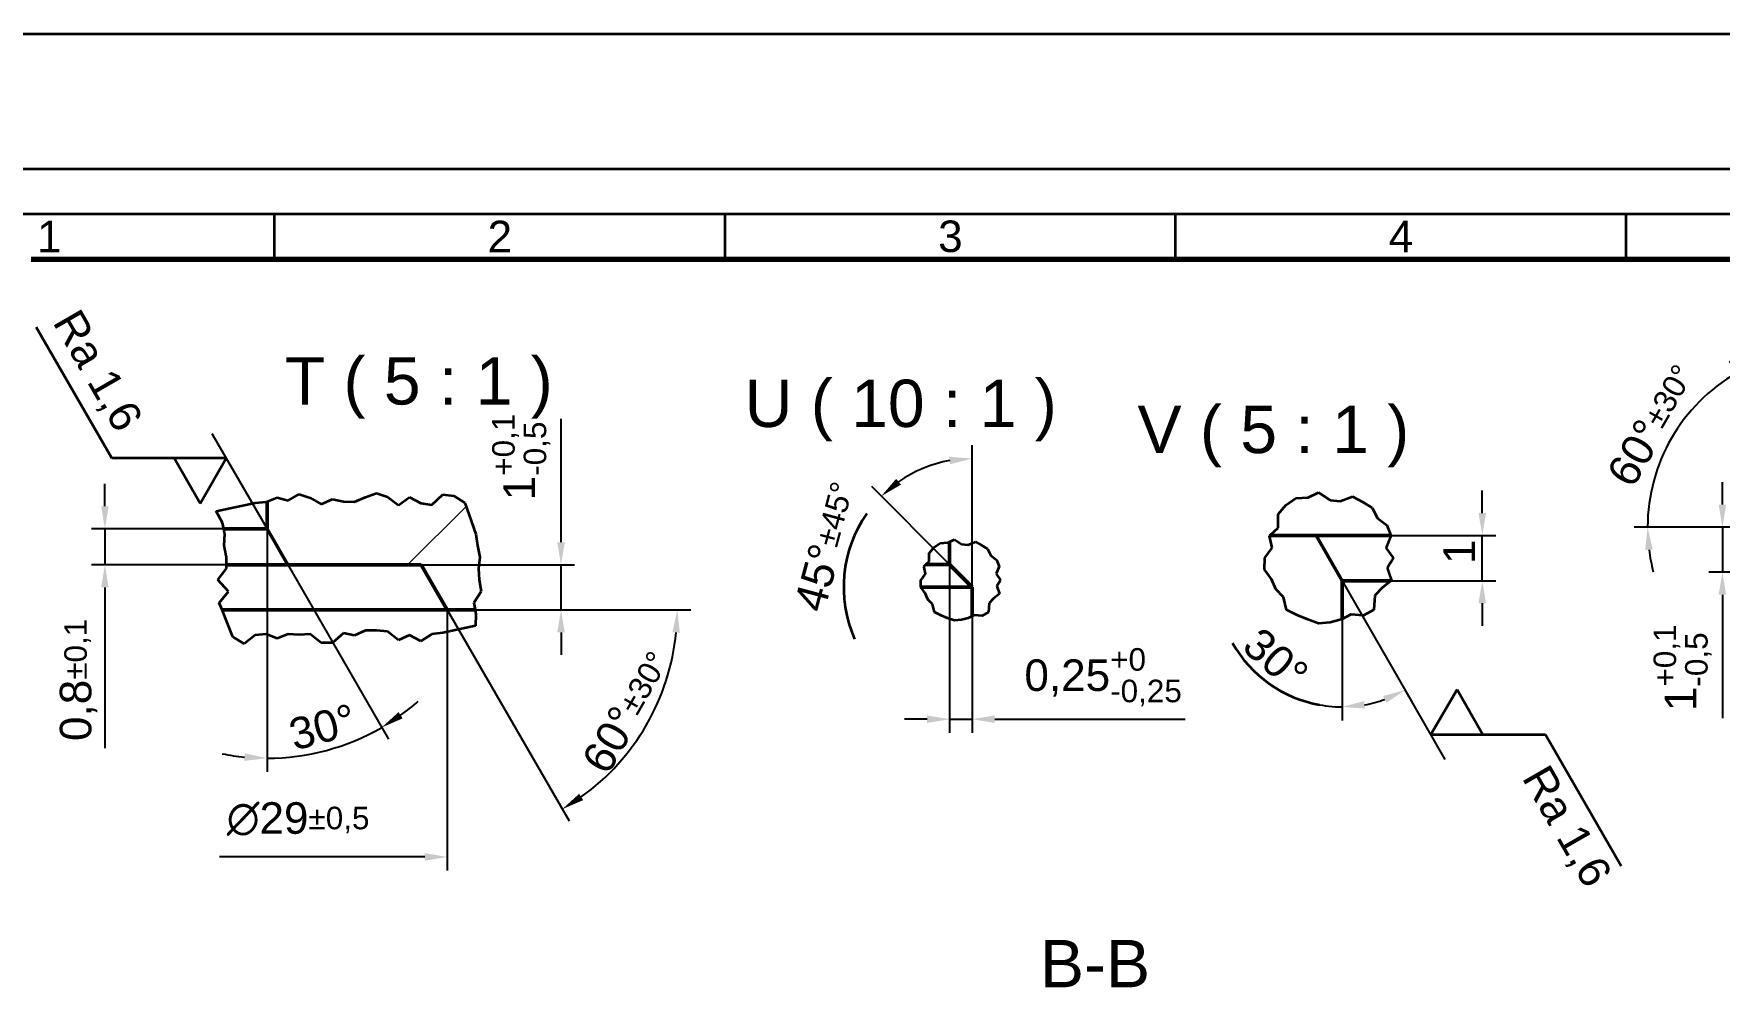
# Model space of a CAD drawing. Header units: millimetres. Extents: x -158 to 1219, y -30 to 870.
# Drawn here: x 40.5 to 414.7, y 658.4 to 870 of the extents above; entities that cross this region are included whole.
import ezdxf

# ---------------------------------------------------------------- set-up
doc = ezdxf.new("R2010")
doc.units = ezdxf.units.MM
doc.header["$LTSCALE"] = 2
for name, color, linetype, lineweight in [('Bemaßungen(DIN)', 7, 'Continuous', 35), ('Bruchlinien(DIN)', 7, 'Continuous', 35), ('Rahmen_Feldeinteilung', 7, 'Continuous', 35), ('Rahmen_Formatbeschneidung', 7, 'Continuous', 35), ('Rahmen_Unbeschnitten', 7, 'Continuous', 35), ('Rahmen_Zeichnungsflächenbegrenzung', 7, 'Continuous', 70), ('Sichtbare Kanten(DIN)', 7, 'Continuous', 50), ('Symbole(DIN)', 7, 'Continuous', 35)]:
    doc.layers.add(name, color=color, linetype=linetype, lineweight=lineweight)
doc.layers.add('Schraffur', color=179, linetype='Continuous', lineweight=9, true_color=0x1e1e47)
doc.styles.add('Aktuell-BSI', font='arial.ttf')
doc.styles.add('HOBText5', font='arial.ttf')
doc.styles.add('Rahmen_Text_Feldbez', font='arial.ttf')
doc.dimstyles.new('Bemaßung', dxfattribs={"dimscale": 2, "dimtxt": 3.5, "dimasz": 2.5, "dimexe": 1.5, "dimexo": 0, "dimgap": 0.8, "dimtad": 1, "dimdec": 8, "dimrnd": 1e-08, "dimtxsty": 'Aktuell-BSI', "dimcen": 0.09, "dimdle": 10, "dimclrd": 7, "dimclre": 7, "dimclrt": 7, "dimadec": 6, "dimazin": 2, "dimtfac": 0.714286, "dimtdec": 8, "dimtmove": 0, "dimatfit": 3, "dimfxl": 1, "dimtolj": 1, "dimlwd": 25, "dimlwe": 25, "dimarcsym": 0})
pattern_1 = [(45, (0, 0), (-44.9013, 44.9013), [])]

# ---------------------------------------------------------------- blocks, each defined once
blk = doc.blocks.new('Ränder A2 quer')
at = {"layer": 'Rahmen_Feldeinteilung'}
for p, q in [((15, 415), (589, 415)), ((47, 410), (47, 415)), ((97, 410), (97, 415)), ((147, 410), (147, 415)), ((197, 410), (197, 415))]:
    blk.add_line(p, q, dxfattribs=at)
at = {"layer": 'Rahmen_Formatbeschneidung'}
blk.add_line((0, 420), (594, 420), dxfattribs=at)
at = {"layer": 'Rahmen_Unbeschnitten'}
blk.add_line((-15.5, 435), (609.5, 435), dxfattribs=at)
at = {"layer": 'Rahmen_Zeichnungsflächenbegrenzung'}
blk.add_line((20, 410), (584, 410), dxfattribs=at)
at = {"layer": 'Rahmen_Feldeinteilung', "color": 7, "char_height": 3.5, "attachment_point": 5, "style": 'Rahmen_Text_Feldbez'}
for s, insert in [('1', (22, 412.5)), ('2', (72, 412.5)), ('3', (122, 412.5)), ('4', (172, 412.5))]:
    blk.add_mtext(s, dxfattribs=dict(at, insert=insert))
at = {"layer": 'Rahmen_Feldeinteilung', "color": 7, "style": 'Rahmen_Text_Feldbez'}
blk.add_attdef('Blattgröße_001', (569.14, 5.74), '', height=3.5, dxfattribs=at)
blk = doc.blocks.new('*D44')
at = {"layer": 'Bemaßungen(DIN)', "color": 7, "linetype": 'Continuous', "lineweight": 25, "transparency": 16777216}
for p, q in [((415.36, 765.5), (415.36, 770.5)), ((438.28, 760.5), (412.36, 760.5)), ((415.36, 760.5), (415.36, 750.5)), ((444.05, 750.5), (412.36, 750.5)), ((415.36, 745.5), (415.36, 718.09))]:
    blk.add_line(p, q, dxfattribs=at)
at = {"layer": 'Bemaßungen(DIN)', "color": 7, "linetype": 'Continuous', "transparency": 16777216}
for points in [[(414.53, 765.5), (416.2, 765.5), (415.36, 760.5)], [(414.53, 745.5), (416.2, 745.5), (415.36, 750.5)]]:
    blk.add_solid(points, dxfattribs=at)
at = {"layer": 'Defpoints', "color": 0, "linetype": 'Continuous', "transparency": 16777216}
for p in [(438.28, 760.5), (415.36, 750.5), (444.05, 750.5)]:
    blk.add_point(p, dxfattribs=at)
at = {"layer": 'Bemaßungen(DIN)', "color": 7, "linetype": 'Continuous', "lineweight": 25, "transparency": 16777216, "insert": (400.08, 719.69), "char_height": 7, "attachment_point": 1, "rotation": 90, "style": 'Aktuell-BSI'}
blk.add_mtext('\\A1;1{\\H5;\\S+0,1^ -0,5;}', dxfattribs=at)
blk = doc.blocks.new('*D45')
at = {"layer": 'Bemaßungen(DIN)', "color": 7, "linetype": 'Continuous', "lineweight": 25, "transparency": 16777216}
for p, q in [((438.27, 760.52), (417.01, 797.33)), ((438.26, 760.5), (395.75, 760.5))]:
    blk.add_line(p, q, dxfattribs=at)
for start, end in [(105.4929, 112.7465), (120, 180), (187.2535, 194.5071)]:
    blk.add_arc((438.28, 760.5), 39.52, start, end, dxfattribs=at)
at = {"layer": 'Bemaßungen(DIN)', "color": 7, "linetype": 'Continuous', "transparency": 16777216}
for points in [[(423.36, 796.2), (422.62, 797.7), (418.51, 794.73)], [(398.24, 755.46), (399.9, 755.56), (398.75, 760.5)]]:
    blk.add_solid(points, dxfattribs=at)
at = {"layer": 'Defpoints', "color": 0, "linetype": 'Continuous', "transparency": 16777216}
for p in [(408, 785.91), (438.26, 760.5), (438.27, 760.52), (438.28, 760.5)]:
    blk.add_point(p, dxfattribs=at)
at = {"layer": 'Bemaßungen(DIN)', "color": 7, "linetype": 'Continuous', "lineweight": 25, "transparency": 16777216, "insert": (389.38, 772.36), "char_height": 7, "attachment_point": 1, "rotation": 60, "style": 'Aktuell-BSI'}
blk.add_mtext('\\A1;60°{\\H5;±30°}', dxfattribs=at)
blk = doc.blocks.new('*D49')
at = {"layer": 'Bemaßungen(DIN)', "color": 7, "linetype": 'Continuous', "lineweight": 25, "transparency": 16777216}
for p, q in [((362.07, 763.63), (362.07, 768.63)), ((325.17, 758.63), (365.07, 758.63)), ((362.07, 748.63), (362.07, 758.63)), ((330.95, 748.63), (365.07, 748.63)), ((362.07, 743.63), (362.07, 738.63))]:
    blk.add_line(p, q, dxfattribs=at)
at = {"layer": 'Bemaßungen(DIN)', "color": 7, "linetype": 'Continuous', "transparency": 16777216}
for points in [[(361.23, 763.63), (362.9, 763.63), (362.07, 758.63)], [(361.23, 743.63), (362.9, 743.63), (362.07, 748.63)]]:
    blk.add_solid(points, dxfattribs=at)
at = {"layer": 'Defpoints', "color": 0, "linetype": 'Continuous', "transparency": 16777216}
for p in [(325.17, 758.63), (362.07, 758.63), (330.95, 748.63)]:
    blk.add_point(p, dxfattribs=at)
at = {"layer": 'Bemaßungen(DIN)', "color": 7, "linetype": 'Continuous', "lineweight": 25, "transparency": 16777216, "insert": (353.44, 752.34), "char_height": 7, "attachment_point": 1, "rotation": 90, "style": 'Aktuell-BSI'}
blk.add_mtext('\\A1;1', dxfattribs=at)
blk = doc.blocks.new('*D50')
at = {"layer": 'Bemaßungen(DIN)', "color": 7, "linetype": 'Continuous', "lineweight": 25, "transparency": 16777216}
for p, q in [((330.96, 748.61), (346.45, 721.78)), ((330.95, 740.1), (330.95, 717.63))]:
    blk.add_line(p, q, dxfattribs=at)
for start, end in [(246.0449, 270), (280.2454, 289.7546)]:
    blk.add_arc((330.95, 748.63), 28, start, end, dxfattribs=at)
at = {"layer": 'Bemaßungen(DIN)', "color": 7, "linetype": 'Continuous', "transparency": 16777216}
for points in [[(340.06, 723.03), (340.76, 721.52), (344.95, 724.38)], [(336, 720.24), (335.85, 721.9), (330.95, 720.63)]]:
    blk.add_solid(points, dxfattribs=at)
at = {"layer": 'Defpoints', "color": 0, "linetype": 'Continuous', "transparency": 16777216}
for p in [(330.95, 748.63), (330.96, 748.61), (330.95, 740.1), (340.52, 722.31)]:
    blk.add_point(p, dxfattribs=at)
at = {"layer": 'Bemaßungen(DIN)', "color": 7, "linetype": 'Continuous', "lineweight": 25, "transparency": 16777216, "insert": (313.04, 738.77), "char_height": 7, "attachment_point": 1, "rotation": 318.4496, "style": 'Aktuell-BSI'}
blk.add_mtext('\\A1;30°', dxfattribs=at)
blk = doc.blocks.new('*D55')
at = {"layer": 'Bemaßungen(DIN)', "color": 7, "linetype": 'Continuous', "lineweight": 25, "transparency": 16777216}
for p, q in [((248.83, 747.23), (248.83, 778.73)), ((243.83, 752.21), (226.54, 769.5))]:
    blk.add_line(p, q, dxfattribs=at)
blk.add_arc((248.83, 747.21), 28.52, 100.0587, 124.9413, dxfattribs=at)
at = {"layer": 'Bemaßungen(DIN)', "color": 7, "linetype": 'Continuous', "transparency": 16777216}
for points in [[(243.78, 776.12), (243.92, 774.46), (248.83, 775.73)], [(233.03, 769.95), (231.96, 771.23), (228.66, 767.38)]]:
    blk.add_solid(points, dxfattribs=at)
at = {"layer": 'Defpoints', "color": 0, "linetype": 'Continuous', "transparency": 16777216}
for p in [(241.45, 774.76), (243.83, 752.21), (248.83, 747.23), (248.83, 747.21)]:
    blk.add_point(p, dxfattribs=at)
at = {"layer": 'Bemaßungen(DIN)', "color": 7, "linetype": 'Continuous', "lineweight": 25, "transparency": 16777216, "insert": (209.16, 743.09), "char_height": 7, "attachment_point": 1, "rotation": 74.9282, "style": 'Aktuell-BSI'}
blk.add_mtext('\\A1;45°{\\H5;±45°}', dxfattribs=at)
blk = doc.blocks.new('*D57')
at = {"layer": 'Bemaßungen(DIN)', "color": 7, "linetype": 'Continuous', "lineweight": 25, "transparency": 16777216}
for p, q in [((56.33, 765.15), (56.33, 770.15)), ((92.32, 760.15), (53.33, 760.15)), ((56.33, 760.15), (56.33, 752.15)), ((96.94, 752.15), (53.33, 752.15)), ((56.33, 747.15), (56.33, 711.45))]:
    blk.add_line(p, q, dxfattribs=at)
at = {"layer": 'Bemaßungen(DIN)', "color": 7, "linetype": 'Continuous', "transparency": 16777216}
for points in [[(55.5, 765.15), (57.16, 765.15), (56.33, 760.15)], [(55.5, 747.15), (57.16, 747.15), (56.33, 752.15)]]:
    blk.add_solid(points, dxfattribs=at)
at = {"layer": 'Defpoints', "color": 0, "linetype": 'Continuous', "transparency": 16777216}
for p in [(92.32, 760.15), (56.33, 752.15), (96.94, 752.15)]:
    blk.add_point(p, dxfattribs=at)
at = {"layer": 'Bemaßungen(DIN)', "color": 7, "linetype": 'Continuous', "lineweight": 25, "transparency": 16777216, "insert": (46.32, 713.05), "char_height": 7, "attachment_point": 1, "rotation": 90, "style": 'Aktuell-BSI'}
blk.add_mtext('\\A1;0,8{\\H5;±0,1}', dxfattribs=at)
blk = doc.blocks.new('*D58')
at = {"layer": 'Bemaßungen(DIN)', "color": 7, "linetype": 'Continuous', "lineweight": 25, "transparency": 16777216}
for p, q in [((157.58, 757.15), (157.58, 784.56)), ((126.54, 752.15), (160.58, 752.15)), ((157.58, 742.15), (157.58, 752.15)), ((132.32, 742.15), (160.58, 742.15)), ((157.58, 737.15), (157.58, 732.15))]:
    blk.add_line(p, q, dxfattribs=at)
at = {"layer": 'Bemaßungen(DIN)', "color": 7, "linetype": 'Continuous', "transparency": 16777216}
for points in [[(156.74, 757.15), (158.41, 757.15), (157.58, 752.15)], [(156.74, 737.15), (158.41, 737.15), (157.58, 742.15)]]:
    blk.add_solid(points, dxfattribs=at)
at = {"layer": 'Defpoints', "color": 0, "linetype": 'Continuous', "transparency": 16777216}
for p in [(126.54, 752.15), (132.32, 742.15), (157.58, 742.15)]:
    blk.add_point(p, dxfattribs=at)
at = {"layer": 'Bemaßungen(DIN)', "color": 7, "linetype": 'Continuous', "lineweight": 25, "transparency": 16777216, "insert": (142.29, 766.47), "char_height": 7, "attachment_point": 1, "rotation": 90, "style": 'Aktuell-BSI'}
blk.add_mtext('\\A1;1{\\H5;\\S+0,1^ -0,5;}', dxfattribs=at)
blk = doc.blocks.new('*D59')
at = {"layer": 'Bemaßungen(DIN)', "color": 7, "linetype": 'Continuous', "lineweight": 25, "transparency": 16777216}
for p, q in [((132.33, 742.13), (159.35, 695.33)), ((132.34, 742.15), (186.38, 742.15))]:
    blk.add_line(p, q, dxfattribs=at)
blk.add_arc((132.32, 742.15), 51.06, 305.6129, 354.3871, dxfattribs=at)
at = {"layer": 'Bemaßungen(DIN)', "color": 7, "linetype": 'Continuous', "transparency": 16777216}
for points in [[(182.3, 737.2), (183.96, 737.11), (183.38, 742.15)], [(162.5, 699.94), (161.6, 701.34), (157.85, 697.93)]]:
    blk.add_solid(points, dxfattribs=at)
at = {"layer": 'Defpoints', "color": 0, "linetype": 'Continuous', "transparency": 16777216}
for p in [(132.32, 742.15), (132.33, 742.13), (132.34, 742.15), (171.43, 709.33)]:
    blk.add_point(p, dxfattribs=at)
at = {"layer": 'Bemaßungen(DIN)', "color": 7, "linetype": 'Continuous', "lineweight": 25, "transparency": 16777216, "insert": (161.87, 708.72), "char_height": 7, "attachment_point": 1, "rotation": 60, "style": 'Aktuell-BSI'}
blk.add_mtext('\\A1;60°{\\H5;±30°}', dxfattribs=at)
blk = doc.blocks.new('*D60')
at = {"layer": 'Bemaßungen(DIN)', "color": 7, "linetype": 'Continuous', "lineweight": 25, "transparency": 16777216}
for p, q in [((92.32, 760.13), (92.32, 706.24)), ((92.33, 760.13), (119.27, 713.46))]:
    blk.add_line(p, q, dxfattribs=at)
for start, end in [(305.6296, 311.2593), (270, 300), (258.7407, 264.3704)]:
    blk.add_arc((92.32, 760.15), 50.91, start, end, dxfattribs=at)
at = {"layer": 'Bemaßungen(DIN)', "color": 7, "linetype": 'Continuous', "transparency": 16777216}
for points in [[(122.42, 718.07), (121.52, 719.47), (117.77, 716.06)], [(87.36, 710.32), (87.28, 708.65), (92.32, 709.24)]]:
    blk.add_solid(points, dxfattribs=at)
at = {"layer": 'Defpoints', "color": 0, "linetype": 'Continuous', "transparency": 16777216}
for p in [(92.32, 760.15), (92.32, 760.13), (92.33, 760.13), (101.16, 710.02)]:
    blk.add_point(p, dxfattribs=at)
at = {"layer": 'Bemaßungen(DIN)', "color": 7, "linetype": 'Continuous', "lineweight": 25, "transparency": 16777216, "insert": (96.6, 717.65), "char_height": 7, "attachment_point": 1, "rotation": 15, "style": 'Aktuell-BSI'}
blk.add_mtext('\\A1;30°', dxfattribs=at)
blk = doc.blocks.new('*D64')
at = {"layer": 'Bemaßungen(DIN)', "color": 7, "linetype": 'Continuous', "lineweight": 25, "transparency": 16777216}
for p, q in [((132.32, 742.15), (132.32, 684.33)), ((127.32, 687.33), (81.79, 687.33))]:
    blk.add_line(p, q, dxfattribs=at)
at = {"layer": 'Bemaßungen(DIN)', "color": 7, "linetype": 'Continuous', "transparency": 16777216}
blk.add_solid([(127.32, 688.17), (127.32, 686.5), (132.32, 687.33)], dxfattribs=at)
at = {"layer": 'Defpoints', "color": 0, "linetype": 'Continuous', "transparency": 16777216}
for p in [(-157.68, 742.15), (132.32, 742.15), (-157.68, 687.33)]:
    blk.add_point(p, dxfattribs=at)
at = {"layer": 'Bemaßungen(DIN)', "color": 7, "linetype": 'Continuous', "lineweight": 25, "transparency": 16777216, "insert": (83.39, 699.47), "char_height": 7, "attachment_point": 1, "style": 'Aktuell-BSI'}
blk.add_mtext('\\A1;{\\fAIGDT|b0|i0;\\H7.0000;\\ln}\\fArial|b0|i0;\\H7.0000;29{\\H5;±0,5}', dxfattribs=at)
blk = doc.blocks.new('*D107')
at = {"layer": 'Bemaßungen(DIN)', "color": 7, "linetype": 'Continuous', "lineweight": 25, "transparency": 16777216}
for p, q in [((243.83, 752.21), (243.83, 714.89)), ((248.83, 740.77), (248.83, 714.89)), ((238.83, 717.89), (233.83, 717.89)), ((243.83, 717.89), (248.83, 717.89)), ((253.83, 717.89), (296.08, 717.89))]:
    blk.add_line(p, q, dxfattribs=at)
at = {"layer": 'Bemaßungen(DIN)', "color": 7, "linetype": 'Continuous', "transparency": 16777216}
for points in [[(238.83, 718.73), (238.83, 717.06), (243.83, 717.89)], [(253.83, 718.73), (253.83, 717.06), (248.83, 717.89)]]:
    blk.add_solid(points, dxfattribs=at)
at = {"layer": 'Defpoints', "color": 0, "linetype": 'Continuous', "transparency": 16777216}
for p in [(243.83, 752.21), (248.83, 740.77), (248.83, 717.89)]:
    blk.add_point(p, dxfattribs=at)
at = {"layer": 'Bemaßungen(DIN)', "color": 7, "linetype": 'Continuous', "lineweight": 25, "transparency": 16777216, "insert": (260.43, 733.66), "char_height": 7, "attachment_point": 1, "style": 'Aktuell-BSI'}
blk.add_mtext('\\A1;0,25{\\H5;\\S+0^ -0,25;}', dxfattribs=at)
blk = doc.blocks.new('Oberflächensymbol11')
at = {"layer": 'Symbole(DIN)'}
for p, q in [((28.93, 387.89), (20.53, 402.44)), ((41.63, 387.89), (28.93, 387.89)), ((38.75, 382.89), (35.86, 387.89)), ((38.75, 382.89), (41.63, 387.89))]:
    blk.add_line(p, q, dxfattribs=at)
at = {"layer": 'Symbole(DIN)', "color": 7, "linetype": 'Continuous', "lineweight": 25}
blk.add_line((40.05, 390.65), (46.16, 380.07), dxfattribs=at)
at = {"layer": 'Symbole(DIN)', "insert": (21.74, 402.68), "char_height": 3.5, "attachment_point": 7, "rotation": 300, "style": 'Aktuell-BSI'}
blk.add_mtext('Ra 1,6', dxfattribs=at)
blk = doc.blocks.new('Oberflächensymbol12')
at = {"layer": 'Symbole(DIN)', "color": 7, "linetype": 'Continuous', "lineweight": 25}
blk.add_line((176.92, 354.49), (172.47, 362.19), dxfattribs=at)
at = {"layer": 'Symbole(DIN)'}
for p, q in [((178.23, 362.24), (175.34, 357.24)), ((178.23, 362.24), (181.11, 357.24)), ((175.34, 357.24), (188.04, 357.24)), ((188.04, 357.24), (196.44, 342.69))]:
    blk.add_line(p, q, dxfattribs=at)
at = {"layer": 'Symbole(DIN)', "insert": (184.8, 352.13), "char_height": 3.5, "attachment_point": 7, "rotation": 300, "style": 'Aktuell-BSI'}
blk.add_mtext('Ra 1,6', dxfattribs=at)

msp = doc.modelspace()

# ---------------------------------------------------------------- hatches: boundary and pattern name
at = {"layer": 'Schraffur'}
h = msp.add_hatch(dxfattribs=at)
h.set_pattern_fill('ANSI31', color=256, scale=508, style=0)
h.set_pattern_definition(pattern_1)
h.paths.add_polyline_path([(92.31700055, 766.17571221), (94.56564932, 767.07811029), (97.01664221, 766.41214556), (99.4676351, 767.81653124), (101.91862799, 766.99281844), (104.36962088, 765.6234052), (106.82061376, 766.70736512), (109.27160665, 766.16678034), (111.72259954, 766.11450769), (114.17359243, 767.15344988), (116.62458532, 768.01455344), (119.07557821, 767.20414133), (121.5265711, 765.37497059), (123.97756399, 767.16023974), (126.42855688, 765.84542445), (128.87954977, 765.44761283), (131.33054265, 767.74147069), (133.78153554, 767.49145488), (136.23252843, 765.91918283), (138.63492264, 758.95966533), (139.06510237, 756.41989969), (139.56178557, 753.88013404), (139.29409751, 751.34036839), (139.43668465, 748.80060274), (139.87291015, 746.26083709), (138.21385806, 743.72107144), (138.48362842, 742.14976077), (132.31700055, 742.14976077), (126.54349786, 752.14976077), (96.9358027, 752.14976077), (92.31700055, 760.14976077)])
h = msp.add_hatch(dxfattribs=at)
h.set_pattern_fill('ANSI31', color=256, scale=1016, style=0)
h.set_pattern_definition([(45, (0, 0), (-89.803, 89.803), [])])
h.paths.add_polyline_path([(254.13547521, 750.12767811), (255.13500207, 748.77534425), (254.29587034, 747.3947284), (254.88754423, 745.71015602), (253.58228112, 744.6667625), (252.5880842, 743.63831303), (252.43832853, 741.65781073), (251.04083145, 740.85151896), (249.29073532, 741.01447188), (248.82954976, 740.76711796), (248.82954976, 747.21476465), (243.82954976, 752.21476465), (243.82954976, 757.26960206), (244.88288071, 757.7537097), (246.46600878, 756.71229425), (247.84326666, 756.58616181), (249.54137919, 757.22485501), (250.91808655, 756.48656915), (252.24479846, 755.66223761), (252.96084616, 754.2251599), (254.25740945, 753.27371152), (254.80074648, 751.80894068)])
h = msp.add_hatch(dxfattribs=at)
h.set_pattern_fill('ANSI31', color=256, scale=508, style=0)
h.set_pattern_definition(pattern_1)
h.paths.add_polyline_path([(315.28163624, 748.93717383), (313.70339554, 751.10246297), (313.76794669, 753.6769593), (315.39282771, 755.95356316), (314.83031378, 758.58101272), (314.87865336, 758.62538757), (325.17199515, 758.62538757), (330.94549784, 748.62538757), (330.94549784, 740.10243429), (330.7190595, 739.98098554), (328.30408979, 739.37585043), (325.7417635, 739.14528479), (323.34111545, 740.04129936), (320.98343359, 740.99721082), (318.63611401, 742.15511444), (317.94582911, 744.98534658), (316.2481791, 746.71647602)])

# ---------------------------------------------------------------- linework, layer by layer
at = {"layer": 'Bemaßungen(DIN)'}
for centre, radius, start, end in [((248.82954976, 747.21476465), 28.51723283, 145.0587291898, 203.8746283851), ((330.94549784, 748.62538757), 27.9990312, 209.7165057562, 259.7546123623)]:
    msp.add_arc(centre, radius, start, end, dxfattribs=at)
at = {"layer": 'Bruchlinien(DIN)'}
for p, q in [((92.31700055, 766.17571221), (94.56564932, 767.07811029)), ((94.56564932, 767.07811029), (97.01664221, 766.41214556)), ((97.01664221, 766.41214556), (99.4676351, 767.81653124)), ((99.4676351, 767.81653124), (101.91862799, 766.99281844)), ((101.91862799, 766.99281844), (104.36962088, 765.6234052)), ((111.72259954, 766.11450769), (114.17359243, 767.15344988)), ((114.17359243, 767.15344988), (116.62458532, 768.01455344)), ((116.62458532, 768.01455344), (119.07557821, 767.20414133)), ((119.07557821, 767.20414133), (121.5265711, 765.37497059)), ((121.5265711, 765.37497059), (123.97756399, 767.16023974)), ((123.97756399, 767.16023974), (126.42855688, 765.84542445)), ((128.87954977, 765.44761283), (131.33054265, 767.74147069)), ((131.33054265, 767.74147069), (133.78153554, 767.49145488)), ((133.78153554, 767.49145488), (136.23252843, 765.91918283)), ((320.65259737, 766.92973294), (323.41293899, 767.1152857)), ((323.41293899, 767.1152857), (325.74551951, 768.18733246)), ((325.74551951, 768.18733246), (328.30408979, 766.5042503)), ((330.52994325, 766.30040152), (333.27434552, 767.33262467)), ((333.27434552, 767.33262467), (335.49930925, 766.13944498)), ((81.05702486, 764.03919663), (89.66366354, 765.9291351)), ((82.46410789, 761.49943098), (81.05702486, 764.03919663)), ((89.66366354, 765.9291351), (92.11465643, 766.09451014)), ((92.11465643, 766.09451014), (92.31700055, 766.17571221)), ((104.36962088, 765.6234052), (106.82061376, 766.70736512)), ((106.82061376, 766.70736512), (109.27160665, 766.16678034)), ((109.27160665, 766.16678034), (111.72259954, 766.11450769)), ((126.42855688, 765.84542445), (128.87954977, 765.44761283)), ((136.23252843, 765.91918283), (138.63492264, 758.95966533)), ((316.75298697, 760.34599163), (316.76202229, 763.36190389)), ((316.76202229, 763.36190389), (318.44929296, 765.42144883)), ((318.44929296, 765.42144883), (320.65259737, 766.92973294)), ((328.30408979, 766.5042503), (330.52994325, 766.30040152)), ((335.49930925, 766.13944498), (337.64347291, 764.80720268)), ((337.64347291, 764.80720268), (338.80071243, 762.48467149)), ((82.72157787, 760.14976077), (82.46410789, 761.49943098)), ((314.87865336, 758.62538757), (316.75298697, 760.34599163)), ((338.80071243, 762.48467149), (340.89615142, 760.94698948)), ((340.89615142, 760.94698948), (341.75731841, 758.62538757)), ((138.63492264, 758.95966533), (139.06510237, 756.41989969)), ((139.06510237, 756.41989969), (139.56178557, 753.88013404)), ((239.3242972, 754.76795181), (240.36830431, 756.04230547)), ((240.36830431, 756.04230547), (241.73160985, 756.97556375)), ((241.73160985, 756.97556375), (243.43958493, 757.09037544)), ((243.43958493, 757.09037544), (243.82954976, 757.26960206)), ((243.82954976, 757.26960206), (244.88288071, 757.7537097)), ((244.88288071, 757.7537097), (246.46600878, 756.71229425)), ((246.46600878, 756.71229425), (247.84326666, 756.58616181)), ((247.84326666, 756.58616181), (249.54137919, 757.22485501)), ((249.54137919, 757.22485501), (250.91808655, 756.48656915)), ((250.91808655, 756.48656915), (252.24479846, 755.66223761)), ((313.76794669, 753.6769593), (315.39282771, 755.95356316)), ((314.83031378, 758.58101272), (314.87865336, 758.62538757)), ((315.39282771, 755.95356316), (314.83031378, 758.58101272)), ((340.69908757, 755.86253184), (342.31447155, 753.6769593)), ((341.75731841, 758.62538757), (341.77426483, 758.57970207)), ((139.56178557, 753.88013404), (139.29409751, 751.34036839)), ((238.12904296, 751.80975165), (238.57024236, 752.21476465)), ((238.57024236, 752.21476465), (239.31870655, 752.90184112)), ((239.31870655, 752.90184112), (239.3242972, 754.76795181)), ((252.24479846, 755.66223761), (252.96084616, 754.2251599)), ((252.96084616, 754.2251599), (254.25740945, 753.27371152)), ((254.25740945, 753.27371152), (254.80074648, 751.80894068)), ((313.70339554, 751.10246297), (313.76794669, 753.6769593)), ((81.4086096, 748.80060274), (83.28837877, 751.34036839)), ((83.77715596, 746.26083709), (81.4086096, 748.80060274)), ((139.29409751, 751.34036839), (139.43668465, 748.80060274)), ((139.43668465, 748.80060274), (139.87291015, 746.26083709)), ((254.80074648, 751.80894068), (254.13547521, 750.12767811)), ((254.13547521, 750.12767811), (255.13500207, 748.77534425)), ((255.13500207, 748.77534425), (254.29587034, 747.3947284)), ((315.28163624, 748.93717383), (313.70339554, 751.10246297)), ((316.2481791, 746.71647602), (315.28163624, 748.93717383)), ((341.79223229, 748.62538757), (339.8050437, 747.03688047)), ((341.9145429, 748.7231595), (341.79223229, 748.62538757)), ((81.70196892, 743.72107144), (83.77715596, 746.26083709)), ((139.87291015, 746.26083709), (138.21385806, 743.72107144)), ((237.43175671, 747.18236186), (237.43256915, 747.21476465)), ((238.40830098, 745.84257846), (237.43175671, 747.18236186)), ((239.00635418, 744.46851066), (238.40830098, 745.84257846)), ((253.58228112, 744.6667625), (252.5880842, 743.63831303)), ((254.88754423, 745.71015602), (253.58228112, 744.6667625)), ((254.29587034, 747.3947284), (254.88754423, 745.71015602)), ((317.94582911, 744.98534658), (316.2481791, 746.71647602)), ((318.63611401, 742.15511444), (317.94582911, 744.98534658)), ((338.19827368, 745.37475325), (337.95624627, 742.17396715)), ((339.8050437, 747.03688047), (338.19827368, 745.37475325)), ((82.33831423, 742.14976077), (81.70196892, 743.72107144)), ((84.76167776, 736.16581315), (82.33831423, 742.14976077)), ((138.21385806, 743.72107144), (138.48362842, 742.14976077)), ((138.48362842, 742.14976077), (138.64989754, 741.1813058)), ((138.64989754, 741.1813058), (138.58134782, 738.64154015)), ((240.05678354, 743.39736572), (239.00635418, 744.46851066)), ((240.48390076, 741.64614552), (240.05678354, 743.39736572)), ((241.9363164, 740.92968691), (240.48390076, 741.64614552)), ((243.39514376, 740.33821195), (241.9363164, 740.92968691)), ((249.29073532, 741.01447188), (248.82954976, 740.76711796)), ((251.04083145, 740.85151896), (249.29073532, 741.01447188)), ((252.43832853, 741.65781073), (251.04083145, 740.85151896)), ((252.5880842, 743.63831303), (252.43832853, 741.65781073)), ((320.98343359, 740.99721082), (318.63611401, 742.15511444)), ((323.34111545, 740.04129936), (320.98343359, 740.99721082)), ((332.86926776, 741.13423592), (330.94549784, 740.10243429)), ((335.69768325, 740.87087979), (332.86926776, 741.13423592)), ((337.95624627, 742.17396715), (335.69768325, 740.87087979)), ((114.17359243, 737.57763978), (111.72259954, 736.4829835)), ((116.62458532, 737.60861272), (114.17359243, 737.57763978)), ((119.07557821, 737.319997), (116.62458532, 737.60861272)), ((121.5265711, 735.43148471), (119.07557821, 737.319997)), ((138.58134782, 738.64154015), (131.33054265, 737.05658748)), ((244.88055667, 739.78379849), (243.39514376, 740.33821195)), ((246.46600878, 739.92646212), (244.88055667, 739.78379849)), ((247.96028328, 740.30089247), (246.46600878, 739.92646212)), ((248.82954976, 740.76711796), (247.96028328, 740.30089247)), ((325.7417635, 739.14528479), (323.34111545, 740.04129936)), ((328.30408979, 739.37585043), (325.7417635, 739.14528479)), ((330.7190595, 739.98098554), (328.30408979, 739.37585043)), ((330.94549784, 740.10243429), (330.7190595, 739.98098554)), ((87.21267065, 734.61028323), (84.76167776, 736.16581315)), ((89.66366354, 736.52000221), (87.21267065, 734.61028323)), ((92.11465643, 736.74434676), (89.66366354, 736.52000221)), ((94.56564932, 735.82938934), (92.11465643, 736.74434676)), ((97.01664221, 736.73281329), (94.56564932, 735.82938934)), ((99.4676351, 736.58092496), (97.01664221, 736.73281329)), ((101.91862799, 736.73560364), (99.4676351, 736.58092496)), ((104.36962088, 734.86364746), (101.91862799, 736.73560364)), ((106.82061376, 734.87359973), (104.36962088, 734.86364746)), ((109.27160665, 736.95641374), (106.82061376, 734.87359973)), ((111.72259954, 736.4829835), (109.27160665, 736.95641374)), ((123.97756399, 736.52418774), (121.5265711, 735.43148471)), ((126.42855688, 735.18286408), (123.97756399, 736.52418774)), ((128.87954977, 736.74006821), (126.42855688, 735.18286408)), ((131.33054265, 737.05658748), (128.87954977, 736.74006821))]:
    msp.add_line(p, q, dxfattribs=at)
for points, weights in [([(82.94860654, 758.95966533), (82.83363407, 759.56235665), (82.72157787, 760.14976077)], [1, 1.00002664164, 1]), ([(82.80592639, 756.41989969), (82.88002924, 757.7389611), (82.94860654, 758.95966533)], [1, 1.00012154292, 1]), ([(83.30651608, 753.88013404), (83.05064035, 755.17833175), (82.80592639, 756.41989969)], [1, 1.00009603719, 1]), ([(341.77426483, 758.57970207), (341.21314538, 757.16165024), (340.69908757, 755.86253184)], [1, 1.00003108548, 1]), ([(83.28837877, 751.34036839), (83.29127812, 751.74636359), (83.29415891, 752.14976077)], [1, 1.00000266641, 1]), ([(83.29415891, 752.14976077), (83.30046389, 753.03264723), (83.30651608, 753.88013404)], [1, 1.00004631706, 1]), ([(342.31447155, 753.6769593), (341.60175345, 752.50433064), (340.95830995, 751.44567887)], [1, 0.999994915737, 1]), ([(237.43256915, 747.21476465), (237.45289122, 748.02527068), (237.47169805, 748.77534425)], [1, 1.00007049591, 1]), ([(237.47169805, 748.77534425), (238.01001745, 749.52957795), (238.47710125, 750.1840042)], [1, 1.00003498935, 1]), ([(238.47710125, 750.1840042), (238.29460009, 751.03644991), (238.12904296, 751.80975165)], [1, 1.00011547977, 1]), ([(340.95830995, 751.44567887), (341.44380799, 750.0634029), (341.9145429, 748.7231595)], [1, 1.00005044498, 1])]:
    msp.add_rational_spline(points, weights, degree=2, dxfattribs=at)
at = {"layer": 'Sichtbare Kanten(DIN)'}
for p, q in [((92.31700055, 766.17571221), (92.31700055, 760.14976077)), ((82.72157787, 760.14976077), (92.31700055, 760.14976077)), ((92.31700055, 760.14976077), (96.9358027, 752.14976077)), ((243.82954976, 757.26960206), (243.82954976, 752.21476465)), ((325.17199515, 758.62538757), (314.87865336, 758.62538757)), ((330.94549784, 748.62538757), (325.17199515, 758.62538757)), ((325.17199515, 758.62538757), (341.75731841, 758.62538757)), ((83.29415891, 752.14976077), (96.9358027, 752.14976077)), ((96.9358027, 752.14976077), (126.54349786, 752.14976077)), ((126.54349786, 752.14976077), (132.31700055, 742.14976077)), ((238.57024236, 752.21476465), (243.82954976, 752.21476465)), ((243.82954976, 752.21476465), (248.82954976, 747.21476465)), ((330.94549784, 740.10243429), (330.94549784, 748.62538757)), ((330.94549784, 748.62538757), (341.79223229, 748.62538757)), ((237.43256915, 747.21476465), (248.82954976, 747.21476465)), ((248.82954976, 747.21476465), (248.82954976, 740.76711796)), ((82.33831423, 742.14976077), (132.31700055, 742.14976077)), ((132.31700055, 742.14976077), (138.48362842, 742.14976077))]:
    msp.add_line(p, q, dxfattribs=at)

# ---------------------------------------------------------------- block references
at = {"xscale": 2, "yscale": 2, "zscale": 2}
msp.add_blockref('Ränder A2 quer', (0, 0), dxfattribs=at)
at = {"layer": 'Symbole(DIN)', "xscale": 2, "yscale": 2, "zscale": 2}
for name in ['Oberflächensymbol11', 'Oberflächensymbol12']:
    msp.add_blockref(name, (0, 0), dxfattribs=at)

# ---------------------------------------------------------------- texts
at = {"layer": 'Symbole(DIN)', "color": 7, "attachment_point": 7, "style": 'HOBText5'}
for s, insert, char_height in [('T ( 5 : 1 )', (96.25198498, 784.56059315), 10.4999995232), ('U ( 10 : 1 )', (198.34460466, 779.57629853), 10.4999995232), ('V ( 5 : 1 )', (285.53830303, 773.78442112), 10.4999995232), ('B-B', (263.89093431, 658.40762008), 10.499999523)]:
    msp.add_mtext(s, dxfattribs=dict(at, insert=insert, char_height=char_height))

# ---------------------------------------------------------------- dimensions: what is measured, and where the dimension line sits
at = {"layer": 'Bemaßungen(DIN)', "color": 7, "linetype": 'Continuous', "lineweight": 25}
for base, p1, p2, override, picture, middle in [((157.57611445, 742.14976077), (126.54349786, 752.14976077), (132.31700055, 742.14976077), {"dimgap": 0.8, "dimdec": 8, "dimlfac": 0.1, "dimtol": 1, "dimlim": 0, "dimtp": 0.1, "dimtm": 0.5, "dimtdec": 8, "dimtofl": 1, "dimatfit": 1}, '*D58', (157.57611445, 774.7149723)), ((56.32965409, 752.14976077), (92.31700055, 760.14976077), (96.9358027, 752.14976077), {"dimgap": 0.8, "dimdec": 8, "dimlfac": 0.1, "dimtol": 1, "dimlim": 0, "dimtp": 0.1, "dimtm": 0.1, "dimtdec": 8, "dimtofl": 1, "dimatfit": 1}, '*D57', (56.32965409, 725.77435917)), ((362.06761418, 758.62538757), (330.94549784, 748.62538757), (325.17199515, 758.62538757), {"dimgap": 0.8, "dimdec": 8, "dimlfac": 0.1, "dimtol": 0, "dimlim": 0, "dimtp": 0, "dimtm": 0, "dimtdec": 8, "dimtofl": 1, "dimatfit": 1}, '*D49', (362.06761418, 753.62538757)), ((415.36170268, 750.50186967), (438.27570446, 760.50186967), (444.04920715, 750.50186967), {"dimgap": 0.8, "dimdec": 8, "dimlfac": 0.1, "dimtol": 1, "dimlim": 0, "dimtp": 0.1, "dimtm": 0.5, "dimtdec": 8, "dimtofl": 1, "dimatfit": 1}, '*D44', (415.36170268, 727.93665814))]:
    dim = msp.add_linear_dim(base=base, p1=p1, p2=p2, angle=90, dimstyle='Bemaßung', override=override, dxfattribs=at)
    dim.commit()
    dim.dimension.update_dxf_attribs({"geometry": picture, "text_midpoint": middle, "dimtype": 160})
for base, center, p1, p2, override, picture, middle in [((408.0004837543, 785.905796194), (438.275704459, 760.5018696665), (438.265704459, 760.5191901745), (438.255704459, 760.5018696665), {"dimgap": 0.8, "dimadec": 8, "dimtol": 1, "dimlim": 0, "dimtp": 30, "dimtm": 30, "dimtdec": 8}, '*D45', (404.0490868376, 780.2626165636)), ((241.4487467872, 774.760296335), (248.8295497566, 747.2147646526), (248.8295497566, 747.2347646526), (243.8295497566, 752.2147646526), {"dimgap": 0.8, "dimadec": 8, "dimtol": 1, "dimlim": 0, "dimtp": 45, "dimtm": 45, "dimtdec": 8}, '*D55', (221.2932836606, 754.6300608457)), ((101.1571083338, 710.0150182056), (92.3170005483, 760.149760773), (92.3170005483, 760.129760773), (92.3270005483, 760.1324402649), {"dimgap": 0.8, "dimadec": 8, "dimtol": 0, "dimlim": 0, "dimtp": 0, "dimtm": 0, "dimtdec": 8}, '*D60', (105.4929997806, 710.9762621972)), ((340.5217305042, 722.3149045625), (330.9454978405, 748.6253875699), (330.9454978405, 740.1024342929), (330.9554978405, 748.6080670618), {"dimgap": 0.8, "dimadec": 8, "dimtol": 0, "dimlim": 0, "dimtp": 0, "dimtm": 0, "dimtdec": 8}, '*D50', (312.3743230803, 727.6716953859)), ((171.4313915051, 709.3288897472), (132.3170005483, 742.149760773), (132.3270005483, 742.1324402649), (132.3370005483, 742.149760773), {"dimgap": 0.8, "dimadec": 8, "dimtol": 1, "dimlim": 0, "dimtp": 30, "dimtm": 30, "dimtdec": 8}, '*D59', (176.53644046, 716.6196552365))]:
    dim = msp.add_angular_dim_3p(base=base, center=center, p1=p1, p2=p2, dimstyle='Bemaßung', override=override, dxfattribs=at)
    dim.commit()
    dim.dimension.update_dxf_attribs({"geometry": picture, "text_midpoint": middle, "dimtype": 165})
dim = msp.add_linear_dim(base=(248.82954976, 717.89294032), p1=(243.82954976, 752.21476465), p2=(248.82954976, 740.76711796), dimstyle='Bemaßung', override={"dimgap": 0.8, "dimdec": 8, "dimlfac": 0.05, "dimtol": 1, "dimlim": 0, "dimtp": 0, "dimtm": 0.25, "dimtdec": 8, "dimtofl": 1, "dimatfit": 1}, dxfattribs=at)
dim.commit()
dim.dimension.update_dxf_attribs({"geometry": '*D107', "text_midpoint": (277.45274222, 717.89294032), "dimtype": 160})
dim = msp.add_linear_dim(base=(-157.6829994517, 687.3344262394), p1=(132.3170005483, 742.149760773), p2=(-157.6829994517, 742.149760773), angle=180, text='{\\fAIGDT|b0|i0;\\H7.0000;\\ln}\\fArial|b0|i0;\\H7.0000;<>', dimstyle='Bemaßung', override={"dimgap": 0.8, "dimdec": 8, "dimlfac": 0.1, "dimse2": 1, "dimsd2": 1, "dimtol": 1, "dimlim": 0, "dimtp": 0.5, "dimtm": 0.5, "dimtdec": 8, "dimtofl": 0, "dimatfit": 1}, dxfattribs=at)
dim.commit()
dim.dimension.update_dxf_attribs({"geometry": '*D64', "text_midpoint": (99.2428039897, 687.3344262394), "dimtype": 160})

doc.saveas('drawing.dxf')
